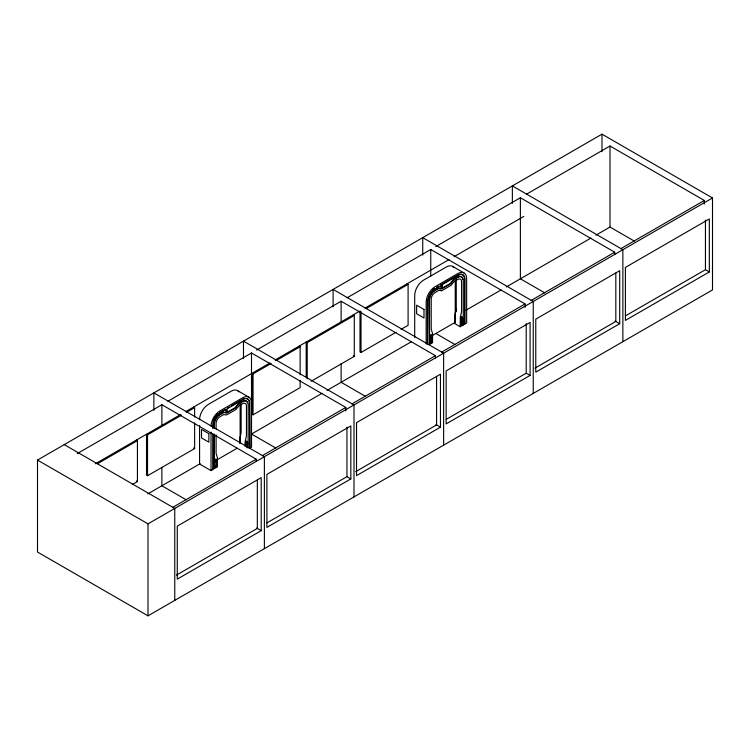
<?xml version="1.0" encoding="UTF-8"?>
<svg xmlns="http://www.w3.org/2000/svg" width="750" height="750" viewBox="0 0 750 750"><rect width="100%" height="100%" fill="white"/><g stroke="black" fill="none" stroke-linecap="round" stroke-linejoin="round"><path stroke-width="1.12" d="M246.909 447.75L246.928 441.45L246.328 441.103M247.219 446.878C249.141 438.309 244.416 440.728 246.019 446.644M456.262 308.503L454.913 314.578L454.913 323.672L460.238 326.737L463.275 324.984L463.275 280.312A7.341 4.237 -60 0 0 457.791 277.5L453.656 279.891L450.778 283.716L441.956 288.806L438.497 288.141L434.587 290.4A7.341 4.237 -60 0 0 429.103 299.55L429.534 344.466L432.562 342.712L432.562 333.628L431.212 329.109L431.212 299.175A5.372 3.103 -60 0 1 435.009 292.594L438.806 290.4L441.675 290.738L451.125 285.281L453.994 281.634L457.791 279.441A5.372 3.103 -60 0 1 461.588 281.634L461.588 311.569L460.238 317.653L460.238 326.737M460.866 317.756L461.447 316.894M213.975 418.566L215.119 416.681M215.316 459.375C212.091 472.294 219.628 464.944 215.616 459.103M246.019 441.366L245.719 446.466M213.975 428.334L213.975 423.75A7.341 4.237 -60 0 1 219.459 414.6L223.369 412.35L226.397 412.762L235.219 407.672L238.097 403.847L242.241 401.456A7.341 4.237 -60 0 1 247.538 402.778M223.369 412.35L226.828 413.006L235.65 407.916L238.528 404.091L242.662 401.7A7.341 4.237 -60 0 1 248.147 404.513L248.147 448.041M438.497 288.141L441.525 288.562L450.347 283.463L453.225 279.637L457.369 277.247A7.341 4.237 -60 0 1 462.806 279.291M217.819 413.756L217.622 413.906A9.722 5.616 -60 0 0 215.897 415.659M430.744 334.903C426.75 343.725 433.922 345.506 431.175 334.856M432.947 289.556L434.587 288.45M37.5 460.069L601.987 134.166L712.5 197.972L712.5 289.931L148.012 615.834L37.5 552.028L37.5 460.069L148.012 523.875L712.5 197.972M77.297 453.562L161.878 404.728L256.2 459.178L256.2 461.494M167.925 401.231L251.503 352.978L345.825 407.438L345.825 410.906M256.537 350.072L341.128 301.238L435.45 355.688L435.45 358.003M347.175 297.75L430.753 249.488L525.075 303.947L525.075 307.416M435.787 246.581L520.378 197.747L614.7 252.206L614.7 254.522M526.416 194.259L610.003 146.006L704.325 200.456L704.325 203.934M95.353 463.781L180.6 414.562M185.597 411.684L270.075 362.906M275.081 360.019L360.066 310.95M365.016 308.091L449.016 259.594M454.069 256.678L523.819 216.412M97.369 463.791L137.428 440.653L137.428 481.575L132.422 484.462M194.625 422.831L194.625 448.556L147.544 475.734L146.531 475.144L146.531 434.231L147.544 434.812L181.603 415.153M186.609 412.266L194.625 407.634L194.625 416.991M300.131 380.625L300.131 387.638L253.05 414.816L252.037 414.234L252.037 373.322L253.05 373.903L271.078 363.497M276.094 360.6L300.131 346.725L300.131 374.784M306.197 377.128L306.197 342.056L307.209 342.638L354.281 315.459L354.281 356.372L311.212 381.244M366.028 308.681L408.094 284.391L408.094 325.303L401.081 329.353M219.459 412.659L225.403 409.228M227.381 408.084L229.369 406.941M231.347 405.797L241.247 400.078M436.566 287.306L438.553 286.163M440.531 285.019L456.375 275.878M223.8 412.594L219.881 414.853A7.341 4.237 -60 0 0 214.406 424.003L214.406 428.578M438.928 288.394L435.009 290.644A7.341 4.237 -60 0 0 429.534 299.794L429.534 344.466M360.009 312.15L360.009 351.9L361.022 352.481L396.075 332.241M147.787 493.913L200.147 463.678M321.994 393.328L251.503 434.025L275.85 448.078M327.028 390.422L411.619 341.588M466.003 310.191L501.244 289.847M506.278 286.941L590.869 238.097M595.903 235.191L610.003 227.053L634.341 241.106M216.834 459.947L237.084 448.256M431.962 335.738L455.25 322.303L455.25 280.266M216.094 434.887L216.094 453.309L217.444 457.828L217.444 466.922L212.287 469.397L212.719 469.65L212.719 434.137M426.159 344.081L426.159 302.091A12.525 7.228 -60 0 1 435.009 286.753L457.791 273.6A12.525 7.228 -60 0 1 466.65 278.719L466.65 323.034L462.853 324.741L463.275 324.984M199.575 425.522L199.575 464.006L211.031 470.625L212.719 469.65M247.912 399.216A9.722 5.616 -60 0 1 249.413 403.294L249.834 448.219L251.522 447.244L251.503 352.978M172.622 507.431L256.2 459.178M262.247 455.691L345.825 407.438M351.863 403.95L435.45 355.688M441.488 352.2L525.075 303.947M531.112 300.459L614.7 252.206M620.737 248.719L704.325 200.456M176.428 575.128L257.325 528.422L257.325 480.037M267.066 522.806L346.95 476.681L346.95 427.144M355.678 471.647L436.575 424.931L436.575 376.547M446.306 419.316L526.2 373.191L526.2 323.653M534.919 368.156L615.825 321.45L615.825 273.066M625.556 315.825L705.45 269.7L705.45 220.162M261.206 530.662L177.272 579.122L177.272 526.125L261.206 477.666L261.206 530.662L256.669 528.038M350.831 478.922L266.897 527.381L266.897 474.384L350.831 425.925L350.831 478.922L347.194 476.822M440.456 427.172L356.522 475.631L356.522 422.644L440.456 374.184L440.456 427.172L435.909 424.556M530.081 375.431L446.147 423.891L446.147 370.894L530.081 322.434L530.081 375.431L526.444 373.331M619.706 323.691L535.772 372.15L535.772 319.153L619.706 270.694L619.706 323.691L615.159 321.066M709.331 271.941L625.397 320.4L625.397 267.413L709.331 218.953L709.331 271.941L705.694 269.85M247.031 398.691L248.334 399.459A9.722 5.616 -60 0 1 249.834 403.547L249.834 448.219M247.716 399.037L247.003 398.756A9.722 5.616 -60 0 0 242.662 399.75L218.053 414.159A9.722 5.616 -60 0 0 215.541 416.925L214.209 419.166A9.722 5.616 -60 0 0 212.719 424.978L212.719 428.409M544.716 292.847L520.378 278.794L520.378 197.747M452.606 266.372L464.053 272.981M439.903 289.716L441.675 290.738M407.081 283.809L408.094 284.391M435.825 333.469L455.091 344.597M353.269 314.878L354.281 315.459M353.269 355.791L354.281 356.372M299.119 346.144L300.131 346.725M365.466 396.337L341.128 382.284L341.128 363.759M237.478 390.572L248.925 397.181M193.613 407.053L194.625 407.634M193.613 447.966L194.625 448.556M136.416 440.072L137.428 440.653M186.225 499.828L161.878 485.775L161.878 467.25M136.416 480.984L137.428 481.575M64.237 444.628L174.759 508.434L174.759 600.394M461.878 316.856C463.266 317.841 463.697 325.997 460.866 324.591M622.875 341.672L622.875 249.713L512.362 185.906L512.362 203.372M610.003 146.006L610.003 227.053M601.987 134.166L601.987 151.631M533.25 393.422L533.25 301.462L422.738 237.656L422.738 255.113M464.962 324.009L464.962 279.337A9.722 5.616 -60 0 0 463.463 275.259L462.131 274.556A9.722 5.616 -60 0 0 457.791 275.55L433.181 289.95A9.722 5.616 -60 0 0 430.669 292.725L429.337 294.966A9.722 5.616 -60 0 0 427.847 300.769L427.847 344.297M464.541 323.766L464.541 279.094A9.722 5.616 -60 0 0 463.041 275.016L461.709 274.312A9.722 5.616 -60 0 0 457.369 275.306M456.262 279.713L456.262 311.822M443.625 445.162L443.625 353.203L333.113 289.397L333.113 306.863M430.753 249.488L430.753 276.122M427.416 344.053L427.416 300.525A9.722 5.616 -60 0 1 427.481 299.428M414.703 337.472L414.703 295.481A12.525 7.228 -60 0 1 423.562 280.144L446.344 266.991A12.525 7.228 -60 0 1 454.012 267.675M361.022 311.569L361.022 352.481M354 496.912L354 404.944L243.488 341.137L243.488 358.603M341.128 301.238L341.128 322.078M307.209 342.638L307.209 378.881M264.384 548.653L264.384 456.694L153.863 392.887L153.863 410.344M253.05 373.903L253.05 414.816M245.109 446.4L245.109 441.853L246.459 435.778L246.459 405.844A5.372 3.103 -60 0 0 242.662 403.65L238.866 405.844L235.997 409.491L226.547 414.938L223.678 414.609L219.881 416.794A5.372 3.103 -60 0 0 216.094 423.375L216.094 429.131M241.134 403.922L241.134 432.703L239.784 438.788L239.784 443.325M240.122 404.475L240.122 442.997M214.406 434.306L214.406 468.675M213.975 434.062L213.975 468.431M211.031 432.131L211.031 470.625M161.878 404.728L161.878 425.569M148.012 523.875L148.012 615.834M147.544 434.812L147.544 475.734M238.884 391.875A12.525 7.228 -60 0 0 231.216 391.191L208.434 404.344A12.525 7.228 -60 0 0 199.575 419.681M251.522 402.919A12.525 7.228 -60 0 0 242.662 397.8L219.881 410.953A12.525 7.228 -60 0 0 211.031 426.3M242.241 399.506A9.722 5.616 -60 0 1 244.078 398.644M213.262 420.103A9.722 5.616 -60 0 1 213.787 418.922M462.056 317.25L462.056 323.719L461.297 324.844L461.147 318.122L462.056 317.25M215.334 460.134C213.206 479.522 219.928 454.528 215.334 460.134M430.463 335.934C428.334 355.312 435.056 330.328 430.463 335.934M423.994 309.469L416.625 305.212L416.625 313.725L423.994 317.972L423.994 309.469M208.866 433.669L201.497 429.413L201.497 437.925L208.866 442.181L208.866 433.669M441.853 287.269A1.134 0.656 -60 0 0 442.209 285.506A1.134 0.656 -60 0 0 440.869 286.697A1.134 0.656 -60 0 0 441.853 287.269M226.725 411.469A1.134 0.656 -60 0 0 227.081 409.706A1.134 0.656 -60 0 0 225.741 410.897A1.134 0.656 -60 0 0 226.725 411.469"/></g></svg>
